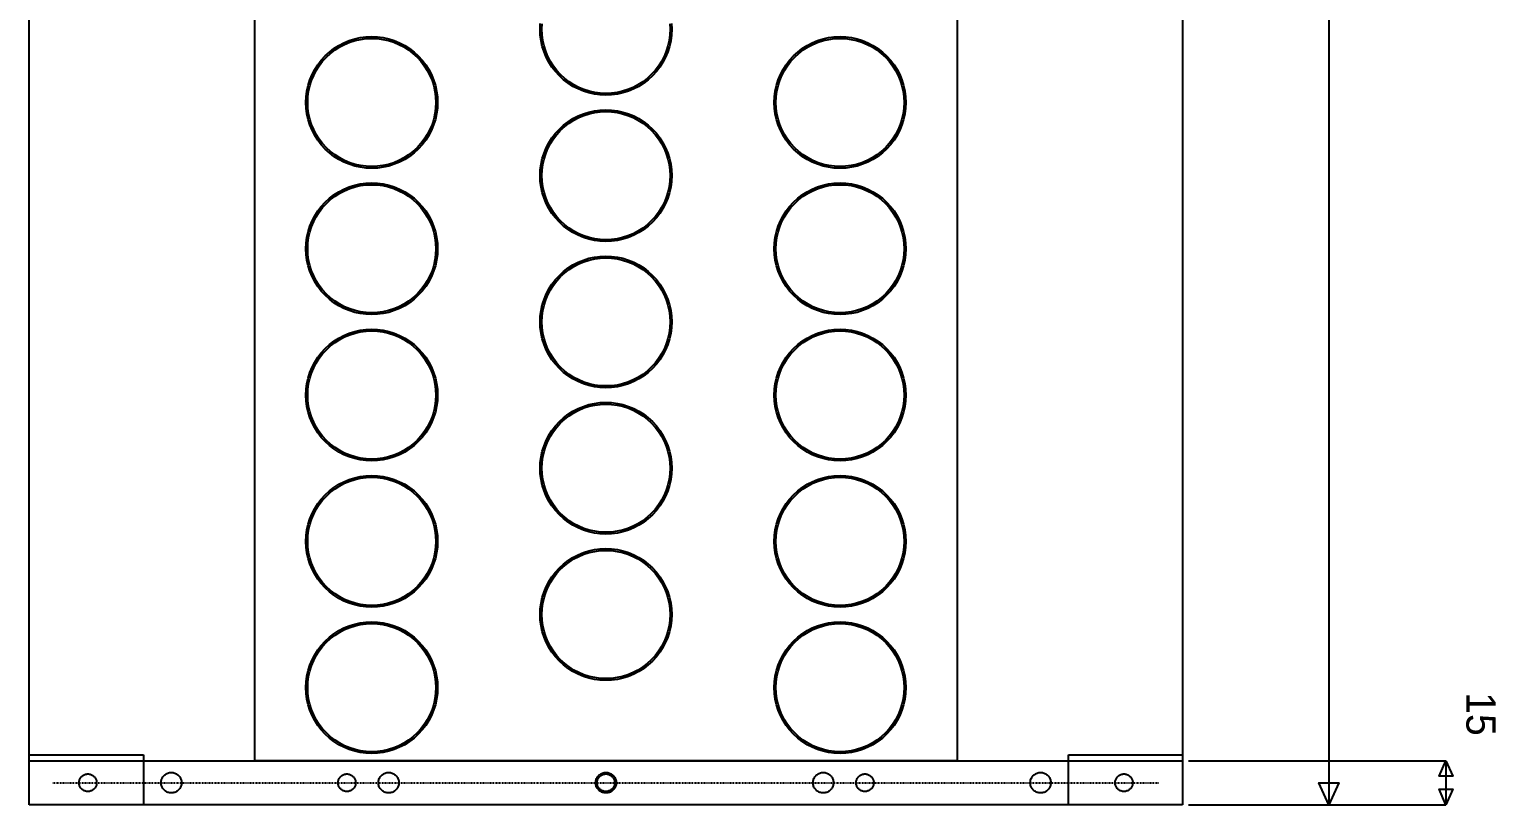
# Model space of a CAD drawing. Header units: millimetres. Extents: x 0 to 2022, y -1000001 to 2287.
# Drawn here: x 120 to 621, y 320 to 585 of the extents above; entities that cross this region are included whole.
import ezdxf
from ezdxf.enums import TextEntityAlignment as Align

# ---------------------------------------------------------------- set-up
doc = ezdxf.new("R2010")
doc.units = ezdxf.units.MM
doc.linetypes.add('DASHED', pattern=[0.5, 0.25, -0.25])
doc.layers.add('DRAWING', color=7, linetype='Continuous')
doc.layers.add('TEXT', color=7, linetype='Continuous')

msp = doc.modelspace()

# ---------------------------------------------------------------- linework, layer by layer
at = {"layer": 'DRAWING', "linetype": 'CONTINUOUS', "true_color": 0x111111}
for p, q in [((120, 320), (120, 2200)), ((120, 320), (120, 2200)), ((514, 2200), (514, 320)), ((514, 2200), (514, 320)), ((120, 335), (514, 335)), ((514, 320), (120, 320)), ((514, 320), (120, 320))]:
    msp.add_line(p, q, dxfattribs=at)
at = {"layer": 'DRAWING', "linetype": 'CONTINUOUS', "true_color": 0xff6a00}
for p, q in [((564, 2200), (564, 320)), ((516, 335), (604, 335)), ((604, 335), (604, 320)), ((516, 320), (564, 320)), ((516, 320), (604, 320))]:
    msp.add_line(p, q, dxfattribs=at)
at = {"layer": 'DRAWING', "linetype": 'CONTINUOUS', "true_color": 0x222222}
for p, q in [((197, 335), (197, 2185)), ((437, 2185), (437, 335)), ((437, 335), (197, 335))]:
    msp.add_line(p, q, dxfattribs=at)
at = {"layer": 'DRAWING', "linetype": 'CONTINUOUS', "true_color": 0x555555}
for p, q in [((120, 337), (159, 337)), ((120, 320), (120, 337)), ((159, 337), (159, 320)), ((475, 337), (514, 337)), ((475, 320), (475, 337)), ((514, 337), (514, 320)), ((159, 320), (120, 320)), ((514, 320), (475, 320))]:
    msp.add_line(p, q, dxfattribs=at)
at = {"layer": 'DRAWING', "linetype": 'DASHED', "true_color": 0xb000ff}
msp.add_line((128, 327.5), (506, 327.5), dxfattribs=at)
at = {"layer": 'DRAWING', "linetype": 'CONTINUOUS', "true_color": 0xff1a1a}
msp.add_lwpolyline([(339.41, 586.96), (339.5, 585), (339.5, 585), (339.41, 583.04), (339.16, 581.09), (338.73, 579.18), (338.14, 577.3), (337.39, 575.49), (336.49, 573.75), (335.43, 572.09), (334.24, 570.54), (332.91, 569.09), (331.46, 567.76), (329.91, 566.57), (328.25, 565.51), (326.51, 564.61), (324.7, 563.86), (322.82, 563.27), (320.91, 562.84), (318.96, 562.59), (317, 562.5), (315.04, 562.59), (313.09, 562.84), (311.18, 563.27), (309.3, 563.86), (307.49, 564.61), (305.75, 565.51), (304.09, 566.57), (302.54, 567.76), (301.09, 569.09), (299.76, 570.54), (298.57, 572.09), (297.51, 573.75), (296.61, 575.49), (295.86, 577.3), (295.27, 579.18), (294.84, 581.09), (294.59, 583.04), (294.5, 585), (294.59, 586.96)], dxfattribs=at)
at = {"layer": 'DRAWING', "linetype": 'CONTINUOUS', "true_color": 0x111111}
msp.add_lwpolyline([(338.82, 586.91), (338.9, 585), (338.9, 585), (338.82, 583.09), (338.57, 581.2), (338.15, 579.33), (337.58, 577.51), (336.85, 575.74), (335.97, 574.05), (334.94, 572.44), (333.78, 570.92), (332.49, 569.51), (331.08, 568.22), (329.56, 567.06), (327.95, 566.03), (326.26, 565.15), (324.49, 564.42), (322.67, 563.85), (320.8, 563.43), (318.91, 563.18), (317, 563.1), (315.09, 563.18), (313.2, 563.43), (311.33, 563.85), (309.51, 564.42), (307.74, 565.15), (306.05, 566.03), (304.44, 567.06), (302.92, 568.22), (301.51, 569.51), (300.22, 570.92), (299.06, 572.44), (298.03, 574.05), (297.15, 575.74), (296.42, 577.51), (295.85, 579.33), (295.43, 581.2), (295.18, 583.09), (295.1, 585), (295.18, 586.91)], dxfattribs=at)
at = {"layer": 'DRAWING', "linetype": 'CONTINUOUS', "true_color": 0xff1a1a}
for points in [[(259.5, 560), (259.41, 558.04), (259.16, 556.09), (258.73, 554.18), (258.14, 552.3), (257.39, 550.49), (256.49, 548.75), (255.43, 547.09), (254.24, 545.54), (252.91, 544.09), (251.46, 542.76), (249.91, 541.57), (248.25, 540.51), (246.51, 539.61), (244.7, 538.86), (242.82, 538.27), (240.91, 537.84), (238.96, 537.59), (237, 537.5), (235.04, 537.59), (233.09, 537.84), (231.18, 538.27), (229.3, 538.86), (227.49, 539.61), (225.75, 540.51), (224.09, 541.57), (222.54, 542.76), (221.09, 544.09), (219.76, 545.54), (218.57, 547.09), (217.51, 548.75), (216.61, 550.49), (215.86, 552.3), (215.27, 554.18), (214.84, 556.09), (214.59, 558.04), (214.5, 560), (214.59, 561.96), (214.84, 563.91), (215.27, 565.82), (215.86, 567.7), (216.61, 569.51), (217.51, 571.25), (218.57, 572.91), (219.76, 574.46), (221.09, 575.91), (222.54, 577.24), (224.09, 578.43), (225.75, 579.49), (227.49, 580.39), (229.3, 581.14), (231.18, 581.73), (233.09, 582.16), (235.04, 582.41), (237, 582.5), (238.96, 582.41), (240.91, 582.16), (242.82, 581.73), (244.7, 581.14), (246.51, 580.39), (248.25, 579.49), (249.91, 578.43), (251.46, 577.24), (252.91, 575.91), (254.24, 574.46), (255.43, 572.91), (256.49, 571.25), (257.39, 569.51), (258.14, 567.7), (258.73, 565.82), (259.16, 563.91), (259.41, 561.96), (259.5, 560)], [(419.5, 560), (419.41, 558.04), (419.16, 556.09), (418.73, 554.18), (418.14, 552.3), (417.39, 550.49), (416.49, 548.75), (415.43, 547.09), (414.24, 545.54), (412.91, 544.09), (411.46, 542.76), (409.91, 541.57), (408.25, 540.51), (406.51, 539.61), (404.7, 538.86), (402.82, 538.27), (400.91, 537.84), (398.96, 537.59), (397, 537.5), (395.04, 537.59), (393.09, 537.84), (391.18, 538.27), (389.3, 538.86), (387.49, 539.61), (385.75, 540.51), (384.09, 541.57), (382.54, 542.76), (381.09, 544.09), (379.76, 545.54), (378.57, 547.09), (377.51, 548.75), (376.61, 550.49), (375.86, 552.3), (375.27, 554.18), (374.84, 556.09), (374.59, 558.04), (374.5, 560), (374.59, 561.96), (374.84, 563.91), (375.27, 565.82), (375.86, 567.7), (376.61, 569.51), (377.51, 571.25), (378.57, 572.91), (379.76, 574.46), (381.09, 575.91), (382.54, 577.24), (384.09, 578.43), (385.75, 579.49), (387.49, 580.39), (389.3, 581.14), (391.18, 581.73), (393.09, 582.16), (395.04, 582.41), (397, 582.5), (398.96, 582.41), (400.91, 582.16), (402.82, 581.73), (404.7, 581.14), (406.51, 580.39), (408.25, 579.49), (409.91, 578.43), (411.46, 577.24), (412.91, 575.91), (414.24, 574.46), (415.43, 572.91), (416.49, 571.25), (417.39, 569.51), (418.14, 567.7), (418.73, 565.82), (419.16, 563.91), (419.41, 561.96), (419.5, 560)], [(339.5, 535), (339.41, 533.04), (339.16, 531.09), (338.73, 529.18), (338.14, 527.3), (337.39, 525.49), (336.49, 523.75), (335.43, 522.09), (334.24, 520.54), (332.91, 519.09), (331.46, 517.76), (329.91, 516.57), (328.25, 515.51), (326.51, 514.61), (324.7, 513.86), (322.82, 513.27), (320.91, 512.84), (318.96, 512.59), (317, 512.5), (315.04, 512.59), (313.09, 512.84), (311.18, 513.27), (309.3, 513.86), (307.49, 514.61), (305.75, 515.51), (304.09, 516.57), (302.54, 517.76), (301.09, 519.09), (299.76, 520.54), (298.57, 522.09), (297.51, 523.75), (296.61, 525.49), (295.86, 527.3), (295.27, 529.18), (294.84, 531.09), (294.59, 533.04), (294.5, 535), (294.59, 536.96), (294.84, 538.91), (295.27, 540.82), (295.86, 542.7), (296.61, 544.51), (297.51, 546.25), (298.57, 547.91), (299.76, 549.46), (301.09, 550.91), (302.54, 552.24), (304.09, 553.43), (305.75, 554.49), (307.49, 555.39), (309.3, 556.14), (311.18, 556.73), (313.09, 557.16), (315.04, 557.41), (317, 557.5), (318.96, 557.41), (320.91, 557.16), (322.82, 556.73), (324.7, 556.14), (326.51, 555.39), (328.25, 554.49), (329.91, 553.43), (331.46, 552.24), (332.91, 550.91), (334.24, 549.46), (335.43, 547.91), (336.49, 546.25), (337.39, 544.51), (338.14, 542.7), (338.73, 540.82), (339.16, 538.91), (339.41, 536.96), (339.5, 535)], [(259.5, 510), (259.41, 508.04), (259.16, 506.09), (258.73, 504.18), (258.14, 502.3), (257.39, 500.49), (256.49, 498.75), (255.43, 497.09), (254.24, 495.54), (252.91, 494.09), (251.46, 492.76), (249.91, 491.57), (248.25, 490.51), (246.51, 489.61), (244.7, 488.86), (242.82, 488.27), (240.91, 487.84), (238.96, 487.59), (237, 487.5), (235.04, 487.59), (233.09, 487.84), (231.18, 488.27), (229.3, 488.86), (227.49, 489.61), (225.75, 490.51), (224.09, 491.57), (222.54, 492.76), (221.09, 494.09), (219.76, 495.54), (218.57, 497.09), (217.51, 498.75), (216.61, 500.49), (215.86, 502.3), (215.27, 504.18), (214.84, 506.09), (214.59, 508.04), (214.5, 510), (214.59, 511.96), (214.84, 513.91), (215.27, 515.82), (215.86, 517.7), (216.61, 519.51), (217.51, 521.25), (218.57, 522.91), (219.76, 524.46), (221.09, 525.91), (222.54, 527.24), (224.09, 528.43), (225.75, 529.49), (227.49, 530.39), (229.3, 531.14), (231.18, 531.73), (233.09, 532.16), (235.04, 532.41), (237, 532.5), (238.96, 532.41), (240.91, 532.16), (242.82, 531.73), (244.7, 531.14), (246.51, 530.39), (248.25, 529.49), (249.91, 528.43), (251.46, 527.24), (252.91, 525.91), (254.24, 524.46), (255.43, 522.91), (256.49, 521.25), (257.39, 519.51), (258.14, 517.7), (258.73, 515.82), (259.16, 513.91), (259.41, 511.96), (259.5, 510)], [(419.5, 510), (419.41, 508.04), (419.16, 506.09), (418.73, 504.18), (418.14, 502.3), (417.39, 500.49), (416.49, 498.75), (415.43, 497.09), (414.24, 495.54), (412.91, 494.09), (411.46, 492.76), (409.91, 491.57), (408.25, 490.51), (406.51, 489.61), (404.7, 488.86), (402.82, 488.27), (400.91, 487.84), (398.96, 487.59), (397, 487.5), (395.04, 487.59), (393.09, 487.84), (391.18, 488.27), (389.3, 488.86), (387.49, 489.61), (385.75, 490.51), (384.09, 491.57), (382.54, 492.76), (381.09, 494.09), (379.76, 495.54), (378.57, 497.09), (377.51, 498.75), (376.61, 500.49), (375.86, 502.3), (375.27, 504.18), (374.84, 506.09), (374.59, 508.04), (374.5, 510), (374.59, 511.96), (374.84, 513.91), (375.27, 515.82), (375.86, 517.7), (376.61, 519.51), (377.51, 521.25), (378.57, 522.91), (379.76, 524.46), (381.09, 525.91), (382.54, 527.24), (384.09, 528.43), (385.75, 529.49), (387.49, 530.39), (389.3, 531.14), (391.18, 531.73), (393.09, 532.16), (395.04, 532.41), (397, 532.5), (398.96, 532.41), (400.91, 532.16), (402.82, 531.73), (404.7, 531.14), (406.51, 530.39), (408.25, 529.49), (409.91, 528.43), (411.46, 527.24), (412.91, 525.91), (414.24, 524.46), (415.43, 522.91), (416.49, 521.25), (417.39, 519.51), (418.14, 517.7), (418.73, 515.82), (419.16, 513.91), (419.41, 511.96), (419.5, 510)], [(339.5, 485), (339.41, 483.04), (339.16, 481.09), (338.73, 479.18), (338.14, 477.3), (337.39, 475.49), (336.49, 473.75), (335.43, 472.09), (334.24, 470.54), (332.91, 469.09), (331.46, 467.76), (329.91, 466.57), (328.25, 465.51), (326.51, 464.61), (324.7, 463.86), (322.82, 463.27), (320.91, 462.84), (318.96, 462.59), (317, 462.5), (315.04, 462.59), (313.09, 462.84), (311.18, 463.27), (309.3, 463.86), (307.49, 464.61), (305.75, 465.51), (304.09, 466.57), (302.54, 467.76), (301.09, 469.09), (299.76, 470.54), (298.57, 472.09), (297.51, 473.75), (296.61, 475.49), (295.86, 477.3), (295.27, 479.18), (294.84, 481.09), (294.59, 483.04), (294.5, 485), (294.59, 486.96), (294.84, 488.91), (295.27, 490.82), (295.86, 492.7), (296.61, 494.51), (297.51, 496.25), (298.57, 497.91), (299.76, 499.46), (301.09, 500.91), (302.54, 502.24), (304.09, 503.43), (305.75, 504.49), (307.49, 505.39), (309.3, 506.14), (311.18, 506.73), (313.09, 507.16), (315.04, 507.41), (317, 507.5), (318.96, 507.41), (320.91, 507.16), (322.82, 506.73), (324.7, 506.14), (326.51, 505.39), (328.25, 504.49), (329.91, 503.43), (331.46, 502.24), (332.91, 500.91), (334.24, 499.46), (335.43, 497.91), (336.49, 496.25), (337.39, 494.51), (338.14, 492.7), (338.73, 490.82), (339.16, 488.91), (339.41, 486.96), (339.5, 485)], [(259.5, 460), (259.41, 458.04), (259.16, 456.09), (258.73, 454.18), (258.14, 452.3), (257.39, 450.49), (256.49, 448.75), (255.43, 447.09), (254.24, 445.54), (252.91, 444.09), (251.46, 442.76), (249.91, 441.57), (248.25, 440.51), (246.51, 439.61), (244.7, 438.86), (242.82, 438.27), (240.91, 437.84), (238.96, 437.59), (237, 437.5), (235.04, 437.59), (233.09, 437.84), (231.18, 438.27), (229.3, 438.86), (227.49, 439.61), (225.75, 440.51), (224.09, 441.57), (222.54, 442.76), (221.09, 444.09), (219.76, 445.54), (218.57, 447.09), (217.51, 448.75), (216.61, 450.49), (215.86, 452.3), (215.27, 454.18), (214.84, 456.09), (214.59, 458.04), (214.5, 460), (214.59, 461.96), (214.84, 463.91), (215.27, 465.82), (215.86, 467.7), (216.61, 469.51), (217.51, 471.25), (218.57, 472.91), (219.76, 474.46), (221.09, 475.91), (222.54, 477.24), (224.09, 478.43), (225.75, 479.49), (227.49, 480.39), (229.3, 481.14), (231.18, 481.73), (233.09, 482.16), (235.04, 482.41), (237, 482.5), (238.96, 482.41), (240.91, 482.16), (242.82, 481.73), (244.7, 481.14), (246.51, 480.39), (248.25, 479.49), (249.91, 478.43), (251.46, 477.24), (252.91, 475.91), (254.24, 474.46), (255.43, 472.91), (256.49, 471.25), (257.39, 469.51), (258.14, 467.7), (258.73, 465.82), (259.16, 463.91), (259.41, 461.96), (259.5, 460)], [(419.5, 460), (419.41, 458.04), (419.16, 456.09), (418.73, 454.18), (418.14, 452.3), (417.39, 450.49), (416.49, 448.75), (415.43, 447.09), (414.24, 445.54), (412.91, 444.09), (411.46, 442.76), (409.91, 441.57), (408.25, 440.51), (406.51, 439.61), (404.7, 438.86), (402.82, 438.27), (400.91, 437.84), (398.96, 437.59), (397, 437.5), (395.04, 437.59), (393.09, 437.84), (391.18, 438.27), (389.3, 438.86), (387.49, 439.61), (385.75, 440.51), (384.09, 441.57), (382.54, 442.76), (381.09, 444.09), (379.76, 445.54), (378.57, 447.09), (377.51, 448.75), (376.61, 450.49), (375.86, 452.3), (375.27, 454.18), (374.84, 456.09), (374.59, 458.04), (374.5, 460), (374.59, 461.96), (374.84, 463.91), (375.27, 465.82), (375.86, 467.7), (376.61, 469.51), (377.51, 471.25), (378.57, 472.91), (379.76, 474.46), (381.09, 475.91), (382.54, 477.24), (384.09, 478.43), (385.75, 479.49), (387.49, 480.39), (389.3, 481.14), (391.18, 481.73), (393.09, 482.16), (395.04, 482.41), (397, 482.5), (398.96, 482.41), (400.91, 482.16), (402.82, 481.73), (404.7, 481.14), (406.51, 480.39), (408.25, 479.49), (409.91, 478.43), (411.46, 477.24), (412.91, 475.91), (414.24, 474.46), (415.43, 472.91), (416.49, 471.25), (417.39, 469.51), (418.14, 467.7), (418.73, 465.82), (419.16, 463.91), (419.41, 461.96), (419.5, 460)], [(339.5, 435), (339.41, 433.04), (339.16, 431.09), (338.73, 429.18), (338.14, 427.3), (337.39, 425.49), (336.49, 423.75), (335.43, 422.09), (334.24, 420.54), (332.91, 419.09), (331.46, 417.76), (329.91, 416.57), (328.25, 415.51), (326.51, 414.61), (324.7, 413.86), (322.82, 413.27), (320.91, 412.84), (318.96, 412.59), (317, 412.5), (315.04, 412.59), (313.09, 412.84), (311.18, 413.27), (309.3, 413.86), (307.49, 414.61), (305.75, 415.51), (304.09, 416.57), (302.54, 417.76), (301.09, 419.09), (299.76, 420.54), (298.57, 422.09), (297.51, 423.75), (296.61, 425.49), (295.86, 427.3), (295.27, 429.18), (294.84, 431.09), (294.59, 433.04), (294.5, 435), (294.59, 436.96), (294.84, 438.91), (295.27, 440.82), (295.86, 442.7), (296.61, 444.51), (297.51, 446.25), (298.57, 447.91), (299.76, 449.46), (301.09, 450.91), (302.54, 452.24), (304.09, 453.43), (305.75, 454.49), (307.49, 455.39), (309.3, 456.14), (311.18, 456.73), (313.09, 457.16), (315.04, 457.41), (317, 457.5), (318.96, 457.41), (320.91, 457.16), (322.82, 456.73), (324.7, 456.14), (326.51, 455.39), (328.25, 454.49), (329.91, 453.43), (331.46, 452.24), (332.91, 450.91), (334.24, 449.46), (335.43, 447.91), (336.49, 446.25), (337.39, 444.51), (338.14, 442.7), (338.73, 440.82), (339.16, 438.91), (339.41, 436.96), (339.5, 435)], [(259.5, 410), (259.41, 408.04), (259.16, 406.09), (258.73, 404.18), (258.14, 402.3), (257.39, 400.49), (256.49, 398.75), (255.43, 397.09), (254.24, 395.54), (252.91, 394.09), (251.46, 392.76), (249.91, 391.57), (248.25, 390.51), (246.51, 389.61), (244.7, 388.86), (242.82, 388.27), (240.91, 387.84), (238.96, 387.59), (237, 387.5), (235.04, 387.59), (233.09, 387.84), (231.18, 388.27), (229.3, 388.86), (227.49, 389.61), (225.75, 390.51), (224.09, 391.57), (222.54, 392.76), (221.09, 394.09), (219.76, 395.54), (218.57, 397.09), (217.51, 398.75), (216.61, 400.49), (215.86, 402.3), (215.27, 404.18), (214.84, 406.09), (214.59, 408.04), (214.5, 410), (214.59, 411.96), (214.84, 413.91), (215.27, 415.82), (215.86, 417.7), (216.61, 419.51), (217.51, 421.25), (218.57, 422.91), (219.76, 424.46), (221.09, 425.91), (222.54, 427.24), (224.09, 428.43), (225.75, 429.49), (227.49, 430.39), (229.3, 431.14), (231.18, 431.73), (233.09, 432.16), (235.04, 432.41), (237, 432.5), (238.96, 432.41), (240.91, 432.16), (242.82, 431.73), (244.7, 431.14), (246.51, 430.39), (248.25, 429.49), (249.91, 428.43), (251.46, 427.24), (252.91, 425.91), (254.24, 424.46), (255.43, 422.91), (256.49, 421.25), (257.39, 419.51), (258.14, 417.7), (258.73, 415.82), (259.16, 413.91), (259.41, 411.96), (259.5, 410)], [(419.5, 410), (419.41, 408.04), (419.16, 406.09), (418.73, 404.18), (418.14, 402.3), (417.39, 400.49), (416.49, 398.75), (415.43, 397.09), (414.24, 395.54), (412.91, 394.09), (411.46, 392.76), (409.91, 391.57), (408.25, 390.51), (406.51, 389.61), (404.7, 388.86), (402.82, 388.27), (400.91, 387.84), (398.96, 387.59), (397, 387.5), (395.04, 387.59), (393.09, 387.84), (391.18, 388.27), (389.3, 388.86), (387.49, 389.61), (385.75, 390.51), (384.09, 391.57), (382.54, 392.76), (381.09, 394.09), (379.76, 395.54), (378.57, 397.09), (377.51, 398.75), (376.61, 400.49), (375.86, 402.3), (375.27, 404.18), (374.84, 406.09), (374.59, 408.04), (374.5, 410), (374.59, 411.96), (374.84, 413.91), (375.27, 415.82), (375.86, 417.7), (376.61, 419.51), (377.51, 421.25), (378.57, 422.91), (379.76, 424.46), (381.09, 425.91), (382.54, 427.24), (384.09, 428.43), (385.75, 429.49), (387.49, 430.39), (389.3, 431.14), (391.18, 431.73), (393.09, 432.16), (395.04, 432.41), (397, 432.5), (398.96, 432.41), (400.91, 432.16), (402.82, 431.73), (404.7, 431.14), (406.51, 430.39), (408.25, 429.49), (409.91, 428.43), (411.46, 427.24), (412.91, 425.91), (414.24, 424.46), (415.43, 422.91), (416.49, 421.25), (417.39, 419.51), (418.14, 417.7), (418.73, 415.82), (419.16, 413.91), (419.41, 411.96), (419.5, 410)], [(339.5, 385), (339.41, 383.04), (339.16, 381.09), (338.73, 379.18), (338.14, 377.3), (337.39, 375.49), (336.49, 373.75), (335.43, 372.09), (334.24, 370.54), (332.91, 369.09), (331.46, 367.76), (329.91, 366.57), (328.25, 365.51), (326.51, 364.61), (324.7, 363.86), (322.82, 363.27), (320.91, 362.84), (318.96, 362.59), (317, 362.5), (315.04, 362.59), (313.09, 362.84), (311.18, 363.27), (309.3, 363.86), (307.49, 364.61), (305.75, 365.51), (304.09, 366.57), (302.54, 367.76), (301.09, 369.09), (299.76, 370.54), (298.57, 372.09), (297.51, 373.75), (296.61, 375.49), (295.86, 377.3), (295.27, 379.18), (294.84, 381.09), (294.59, 383.04), (294.5, 385), (294.59, 386.96), (294.84, 388.91), (295.27, 390.82), (295.86, 392.7), (296.61, 394.51), (297.51, 396.25), (298.57, 397.91), (299.76, 399.46), (301.09, 400.91), (302.54, 402.24), (304.09, 403.43), (305.75, 404.49), (307.49, 405.39), (309.3, 406.14), (311.18, 406.73), (313.09, 407.16), (315.04, 407.41), (317, 407.5), (318.96, 407.41), (320.91, 407.16), (322.82, 406.73), (324.7, 406.14), (326.51, 405.39), (328.25, 404.49), (329.91, 403.43), (331.46, 402.24), (332.91, 400.91), (334.24, 399.46), (335.43, 397.91), (336.49, 396.25), (337.39, 394.51), (338.14, 392.7), (338.73, 390.82), (339.16, 388.91), (339.41, 386.96), (339.5, 385)], [(259.5, 360), (259.41, 358.04), (259.16, 356.09), (258.73, 354.18), (258.14, 352.3), (257.39, 350.49), (256.49, 348.75), (255.43, 347.09), (254.24, 345.54), (252.91, 344.09), (251.46, 342.76), (249.91, 341.57), (248.25, 340.51), (246.51, 339.61), (244.7, 338.86), (242.82, 338.27), (240.91, 337.84), (238.96, 337.59), (237, 337.5), (235.04, 337.59), (233.09, 337.84), (231.18, 338.27), (229.3, 338.86), (227.49, 339.61), (225.75, 340.51), (224.09, 341.57), (222.54, 342.76), (221.09, 344.09), (219.76, 345.54), (218.57, 347.09), (217.51, 348.75), (216.61, 350.49), (215.86, 352.3), (215.27, 354.18), (214.84, 356.09), (214.59, 358.04), (214.5, 360), (214.59, 361.96), (214.84, 363.91), (215.27, 365.82), (215.86, 367.7), (216.61, 369.51), (217.51, 371.25), (218.57, 372.91), (219.76, 374.46), (221.09, 375.91), (222.54, 377.24), (224.09, 378.43), (225.75, 379.49), (227.49, 380.39), (229.3, 381.14), (231.18, 381.73), (233.09, 382.16), (235.04, 382.41), (237, 382.5), (238.96, 382.41), (240.91, 382.16), (242.82, 381.73), (244.7, 381.14), (246.51, 380.39), (248.25, 379.49), (249.91, 378.43), (251.46, 377.24), (252.91, 375.91), (254.24, 374.46), (255.43, 372.91), (256.49, 371.25), (257.39, 369.51), (258.14, 367.7), (258.73, 365.82), (259.16, 363.91), (259.41, 361.96), (259.5, 360)], [(419.5, 360), (419.41, 358.04), (419.16, 356.09), (418.73, 354.18), (418.14, 352.3), (417.39, 350.49), (416.49, 348.75), (415.43, 347.09), (414.24, 345.54), (412.91, 344.09), (411.46, 342.76), (409.91, 341.57), (408.25, 340.51), (406.51, 339.61), (404.7, 338.86), (402.82, 338.27), (400.91, 337.84), (398.96, 337.59), (397, 337.5), (395.04, 337.59), (393.09, 337.84), (391.18, 338.27), (389.3, 338.86), (387.49, 339.61), (385.75, 340.51), (384.09, 341.57), (382.54, 342.76), (381.09, 344.09), (379.76, 345.54), (378.57, 347.09), (377.51, 348.75), (376.61, 350.49), (375.86, 352.3), (375.27, 354.18), (374.84, 356.09), (374.59, 358.04), (374.5, 360), (374.59, 361.96), (374.84, 363.91), (375.27, 365.82), (375.86, 367.7), (376.61, 369.51), (377.51, 371.25), (378.57, 372.91), (379.76, 374.46), (381.09, 375.91), (382.54, 377.24), (384.09, 378.43), (385.75, 379.49), (387.49, 380.39), (389.3, 381.14), (391.18, 381.73), (393.09, 382.16), (395.04, 382.41), (397, 382.5), (398.96, 382.41), (400.91, 382.16), (402.82, 381.73), (404.7, 381.14), (406.51, 380.39), (408.25, 379.49), (409.91, 378.43), (411.46, 377.24), (412.91, 375.91), (414.24, 374.46), (415.43, 372.91), (416.49, 371.25), (417.39, 369.51), (418.14, 367.7), (418.73, 365.82), (419.16, 363.91), (419.41, 361.96), (419.5, 360)]]:
    msp.add_lwpolyline(points, close=True, dxfattribs=at)
at = {"layer": 'DRAWING', "linetype": 'CONTINUOUS', "true_color": 0x111111}
for points in [[(258.9, 560), (258.82, 558.09), (258.57, 556.2), (258.15, 554.33), (257.58, 552.51), (256.85, 550.74), (255.97, 549.05), (254.94, 547.44), (253.78, 545.92), (252.49, 544.51), (251.08, 543.22), (249.56, 542.06), (247.95, 541.03), (246.26, 540.15), (244.49, 539.42), (242.67, 538.85), (240.8, 538.43), (238.91, 538.18), (237, 538.1), (235.09, 538.18), (233.2, 538.43), (231.33, 538.85), (229.51, 539.42), (227.74, 540.15), (226.05, 541.03), (224.44, 542.06), (222.92, 543.22), (221.51, 544.51), (220.22, 545.92), (219.06, 547.44), (218.03, 549.05), (217.15, 550.74), (216.42, 552.51), (215.85, 554.33), (215.43, 556.2), (215.18, 558.09), (215.1, 560), (215.18, 561.91), (215.43, 563.8), (215.85, 565.67), (216.42, 567.49), (217.15, 569.26), (218.03, 570.95), (219.06, 572.56), (220.22, 574.08), (221.51, 575.49), (222.92, 576.78), (224.44, 577.94), (226.05, 578.97), (227.74, 579.85), (229.51, 580.58), (231.33, 581.15), (233.2, 581.57), (235.09, 581.82), (237, 581.9), (238.91, 581.82), (240.8, 581.57), (242.67, 581.15), (244.49, 580.58), (246.26, 579.85), (247.95, 578.97), (249.56, 577.94), (251.08, 576.78), (252.49, 575.49), (253.78, 574.08), (254.94, 572.56), (255.97, 570.95), (256.85, 569.26), (257.58, 567.49), (258.15, 565.67), (258.57, 563.8), (258.82, 561.91), (258.9, 560)], [(418.9, 560), (418.82, 558.09), (418.57, 556.2), (418.15, 554.33), (417.58, 552.51), (416.85, 550.74), (415.97, 549.05), (414.94, 547.44), (413.78, 545.92), (412.49, 544.51), (411.08, 543.22), (409.56, 542.06), (407.95, 541.03), (406.26, 540.15), (404.49, 539.42), (402.67, 538.85), (400.8, 538.43), (398.91, 538.18), (397, 538.1), (395.09, 538.18), (393.2, 538.43), (391.33, 538.85), (389.51, 539.42), (387.74, 540.15), (386.05, 541.03), (384.44, 542.06), (382.92, 543.22), (381.51, 544.51), (380.22, 545.92), (379.06, 547.44), (378.03, 549.05), (377.15, 550.74), (376.42, 552.51), (375.85, 554.33), (375.43, 556.2), (375.18, 558.09), (375.1, 560), (375.18, 561.91), (375.43, 563.8), (375.85, 565.67), (376.42, 567.49), (377.15, 569.26), (378.03, 570.95), (379.06, 572.56), (380.22, 574.08), (381.51, 575.49), (382.92, 576.78), (384.44, 577.94), (386.05, 578.97), (387.74, 579.85), (389.51, 580.58), (391.33, 581.15), (393.2, 581.57), (395.09, 581.82), (397, 581.9), (398.91, 581.82), (400.8, 581.57), (402.67, 581.15), (404.49, 580.58), (406.26, 579.85), (407.95, 578.97), (409.56, 577.94), (411.08, 576.78), (412.49, 575.49), (413.78, 574.08), (414.94, 572.56), (415.97, 570.95), (416.85, 569.26), (417.58, 567.49), (418.15, 565.67), (418.57, 563.8), (418.82, 561.91), (418.9, 560)], [(338.9, 535), (338.82, 533.09), (338.57, 531.2), (338.15, 529.33), (337.58, 527.51), (336.85, 525.74), (335.97, 524.05), (334.94, 522.44), (333.78, 520.92), (332.49, 519.51), (331.08, 518.22), (329.56, 517.06), (327.95, 516.03), (326.26, 515.15), (324.49, 514.42), (322.67, 513.85), (320.8, 513.43), (318.91, 513.18), (317, 513.1), (315.09, 513.18), (313.2, 513.43), (311.33, 513.85), (309.51, 514.42), (307.74, 515.15), (306.05, 516.03), (304.44, 517.06), (302.92, 518.22), (301.51, 519.51), (300.22, 520.92), (299.06, 522.44), (298.03, 524.05), (297.15, 525.74), (296.42, 527.51), (295.85, 529.33), (295.43, 531.2), (295.18, 533.09), (295.1, 535), (295.18, 536.91), (295.43, 538.8), (295.85, 540.67), (296.42, 542.49), (297.15, 544.26), (298.03, 545.95), (299.06, 547.56), (300.22, 549.08), (301.51, 550.49), (302.92, 551.78), (304.44, 552.94), (306.05, 553.97), (307.74, 554.85), (309.51, 555.58), (311.33, 556.15), (313.2, 556.57), (315.09, 556.82), (317, 556.9), (318.91, 556.82), (320.8, 556.57), (322.67, 556.15), (324.49, 555.58), (326.26, 554.85), (327.95, 553.97), (329.56, 552.94), (331.08, 551.78), (332.49, 550.49), (333.78, 549.08), (334.94, 547.56), (335.97, 545.95), (336.85, 544.26), (337.58, 542.49), (338.15, 540.67), (338.57, 538.8), (338.82, 536.91), (338.9, 535)], [(258.9, 510), (258.82, 508.09), (258.57, 506.2), (258.15, 504.33), (257.58, 502.51), (256.85, 500.74), (255.97, 499.05), (254.94, 497.44), (253.78, 495.92), (252.49, 494.51), (251.08, 493.22), (249.56, 492.06), (247.95, 491.03), (246.26, 490.15), (244.49, 489.42), (242.67, 488.85), (240.8, 488.43), (238.91, 488.18), (237, 488.1), (235.09, 488.18), (233.2, 488.43), (231.33, 488.85), (229.51, 489.42), (227.74, 490.15), (226.05, 491.03), (224.44, 492.06), (222.92, 493.22), (221.51, 494.51), (220.22, 495.92), (219.06, 497.44), (218.03, 499.05), (217.15, 500.74), (216.42, 502.51), (215.85, 504.33), (215.43, 506.2), (215.18, 508.09), (215.1, 510), (215.18, 511.91), (215.43, 513.8), (215.85, 515.67), (216.42, 517.49), (217.15, 519.26), (218.03, 520.95), (219.06, 522.56), (220.22, 524.08), (221.51, 525.49), (222.92, 526.78), (224.44, 527.94), (226.05, 528.97), (227.74, 529.85), (229.51, 530.58), (231.33, 531.15), (233.2, 531.57), (235.09, 531.82), (237, 531.9), (238.91, 531.82), (240.8, 531.57), (242.67, 531.15), (244.49, 530.58), (246.26, 529.85), (247.95, 528.97), (249.56, 527.94), (251.08, 526.78), (252.49, 525.49), (253.78, 524.08), (254.94, 522.56), (255.97, 520.95), (256.85, 519.26), (257.58, 517.49), (258.15, 515.67), (258.57, 513.8), (258.82, 511.91), (258.9, 510)], [(418.9, 510), (418.82, 508.09), (418.57, 506.2), (418.15, 504.33), (417.58, 502.51), (416.85, 500.74), (415.97, 499.05), (414.94, 497.44), (413.78, 495.92), (412.49, 494.51), (411.08, 493.22), (409.56, 492.06), (407.95, 491.03), (406.26, 490.15), (404.49, 489.42), (402.67, 488.85), (400.8, 488.43), (398.91, 488.18), (397, 488.1), (395.09, 488.18), (393.2, 488.43), (391.33, 488.85), (389.51, 489.42), (387.74, 490.15), (386.05, 491.03), (384.44, 492.06), (382.92, 493.22), (381.51, 494.51), (380.22, 495.92), (379.06, 497.44), (378.03, 499.05), (377.15, 500.74), (376.42, 502.51), (375.85, 504.33), (375.43, 506.2), (375.18, 508.09), (375.1, 510), (375.18, 511.91), (375.43, 513.8), (375.85, 515.67), (376.42, 517.49), (377.15, 519.26), (378.03, 520.95), (379.06, 522.56), (380.22, 524.08), (381.51, 525.49), (382.92, 526.78), (384.44, 527.94), (386.05, 528.97), (387.74, 529.85), (389.51, 530.58), (391.33, 531.15), (393.2, 531.57), (395.09, 531.82), (397, 531.9), (398.91, 531.82), (400.8, 531.57), (402.67, 531.15), (404.49, 530.58), (406.26, 529.85), (407.95, 528.97), (409.56, 527.94), (411.08, 526.78), (412.49, 525.49), (413.78, 524.08), (414.94, 522.56), (415.97, 520.95), (416.85, 519.26), (417.58, 517.49), (418.15, 515.67), (418.57, 513.8), (418.82, 511.91), (418.9, 510)], [(338.9, 485), (338.82, 483.09), (338.57, 481.2), (338.15, 479.33), (337.58, 477.51), (336.85, 475.74), (335.97, 474.05), (334.94, 472.44), (333.78, 470.92), (332.49, 469.51), (331.08, 468.22), (329.56, 467.06), (327.95, 466.03), (326.26, 465.15), (324.49, 464.42), (322.67, 463.85), (320.8, 463.43), (318.91, 463.18), (317, 463.1), (315.09, 463.18), (313.2, 463.43), (311.33, 463.85), (309.51, 464.42), (307.74, 465.15), (306.05, 466.03), (304.44, 467.06), (302.92, 468.22), (301.51, 469.51), (300.22, 470.92), (299.06, 472.44), (298.03, 474.05), (297.15, 475.74), (296.42, 477.51), (295.85, 479.33), (295.43, 481.2), (295.18, 483.09), (295.1, 485), (295.18, 486.91), (295.43, 488.8), (295.85, 490.67), (296.42, 492.49), (297.15, 494.26), (298.03, 495.95), (299.06, 497.56), (300.22, 499.08), (301.51, 500.49), (302.92, 501.78), (304.44, 502.94), (306.05, 503.97), (307.74, 504.85), (309.51, 505.58), (311.33, 506.15), (313.2, 506.57), (315.09, 506.82), (317, 506.9), (318.91, 506.82), (320.8, 506.57), (322.67, 506.15), (324.49, 505.58), (326.26, 504.85), (327.95, 503.97), (329.56, 502.94), (331.08, 501.78), (332.49, 500.49), (333.78, 499.08), (334.94, 497.56), (335.97, 495.95), (336.85, 494.26), (337.58, 492.49), (338.15, 490.67), (338.57, 488.8), (338.82, 486.91), (338.9, 485)], [(258.9, 460), (258.82, 458.09), (258.57, 456.2), (258.15, 454.33), (257.58, 452.51), (256.85, 450.74), (255.97, 449.05), (254.94, 447.44), (253.78, 445.92), (252.49, 444.51), (251.08, 443.22), (249.56, 442.06), (247.95, 441.03), (246.26, 440.15), (244.49, 439.42), (242.67, 438.85), (240.8, 438.43), (238.91, 438.18), (237, 438.1), (235.09, 438.18), (233.2, 438.43), (231.33, 438.85), (229.51, 439.42), (227.74, 440.15), (226.05, 441.03), (224.44, 442.06), (222.92, 443.22), (221.51, 444.51), (220.22, 445.92), (219.06, 447.44), (218.03, 449.05), (217.15, 450.74), (216.42, 452.51), (215.85, 454.33), (215.43, 456.2), (215.18, 458.09), (215.1, 460), (215.18, 461.91), (215.43, 463.8), (215.85, 465.67), (216.42, 467.49), (217.15, 469.26), (218.03, 470.95), (219.06, 472.56), (220.22, 474.08), (221.51, 475.49), (222.92, 476.78), (224.44, 477.94), (226.05, 478.97), (227.74, 479.85), (229.51, 480.58), (231.33, 481.15), (233.2, 481.57), (235.09, 481.82), (237, 481.9), (238.91, 481.82), (240.8, 481.57), (242.67, 481.15), (244.49, 480.58), (246.26, 479.85), (247.95, 478.97), (249.56, 477.94), (251.08, 476.78), (252.49, 475.49), (253.78, 474.08), (254.94, 472.56), (255.97, 470.95), (256.85, 469.26), (257.58, 467.49), (258.15, 465.67), (258.57, 463.8), (258.82, 461.91), (258.9, 460)], [(418.9, 460), (418.82, 458.09), (418.57, 456.2), (418.15, 454.33), (417.58, 452.51), (416.85, 450.74), (415.97, 449.05), (414.94, 447.44), (413.78, 445.92), (412.49, 444.51), (411.08, 443.22), (409.56, 442.06), (407.95, 441.03), (406.26, 440.15), (404.49, 439.42), (402.67, 438.85), (400.8, 438.43), (398.91, 438.18), (397, 438.1), (395.09, 438.18), (393.2, 438.43), (391.33, 438.85), (389.51, 439.42), (387.74, 440.15), (386.05, 441.03), (384.44, 442.06), (382.92, 443.22), (381.51, 444.51), (380.22, 445.92), (379.06, 447.44), (378.03, 449.05), (377.15, 450.74), (376.42, 452.51), (375.85, 454.33), (375.43, 456.2), (375.18, 458.09), (375.1, 460), (375.18, 461.91), (375.43, 463.8), (375.85, 465.67), (376.42, 467.49), (377.15, 469.26), (378.03, 470.95), (379.06, 472.56), (380.22, 474.08), (381.51, 475.49), (382.92, 476.78), (384.44, 477.94), (386.05, 478.97), (387.74, 479.85), (389.51, 480.58), (391.33, 481.15), (393.2, 481.57), (395.09, 481.82), (397, 481.9), (398.91, 481.82), (400.8, 481.57), (402.67, 481.15), (404.49, 480.58), (406.26, 479.85), (407.95, 478.97), (409.56, 477.94), (411.08, 476.78), (412.49, 475.49), (413.78, 474.08), (414.94, 472.56), (415.97, 470.95), (416.85, 469.26), (417.58, 467.49), (418.15, 465.67), (418.57, 463.8), (418.82, 461.91), (418.9, 460)], [(338.9, 435), (338.82, 433.09), (338.57, 431.2), (338.15, 429.33), (337.58, 427.51), (336.85, 425.74), (335.97, 424.05), (334.94, 422.44), (333.78, 420.92), (332.49, 419.51), (331.08, 418.22), (329.56, 417.06), (327.95, 416.03), (326.26, 415.15), (324.49, 414.42), (322.67, 413.85), (320.8, 413.43), (318.91, 413.18), (317, 413.1), (315.09, 413.18), (313.2, 413.43), (311.33, 413.85), (309.51, 414.42), (307.74, 415.15), (306.05, 416.03), (304.44, 417.06), (302.92, 418.22), (301.51, 419.51), (300.22, 420.92), (299.06, 422.44), (298.03, 424.05), (297.15, 425.74), (296.42, 427.51), (295.85, 429.33), (295.43, 431.2), (295.18, 433.09), (295.1, 435), (295.18, 436.91), (295.43, 438.8), (295.85, 440.67), (296.42, 442.49), (297.15, 444.26), (298.03, 445.95), (299.06, 447.56), (300.22, 449.08), (301.51, 450.49), (302.92, 451.78), (304.44, 452.94), (306.05, 453.97), (307.74, 454.85), (309.51, 455.58), (311.33, 456.15), (313.2, 456.57), (315.09, 456.82), (317, 456.9), (318.91, 456.82), (320.8, 456.57), (322.67, 456.15), (324.49, 455.58), (326.26, 454.85), (327.95, 453.97), (329.56, 452.94), (331.08, 451.78), (332.49, 450.49), (333.78, 449.08), (334.94, 447.56), (335.97, 445.95), (336.85, 444.26), (337.58, 442.49), (338.15, 440.67), (338.57, 438.8), (338.82, 436.91), (338.9, 435)], [(258.9, 410), (258.82, 408.09), (258.57, 406.2), (258.15, 404.33), (257.58, 402.51), (256.85, 400.74), (255.97, 399.05), (254.94, 397.44), (253.78, 395.92), (252.49, 394.51), (251.08, 393.22), (249.56, 392.06), (247.95, 391.03), (246.26, 390.15), (244.49, 389.42), (242.67, 388.85), (240.8, 388.43), (238.91, 388.18), (237, 388.1), (235.09, 388.18), (233.2, 388.43), (231.33, 388.85), (229.51, 389.42), (227.74, 390.15), (226.05, 391.03), (224.44, 392.06), (222.92, 393.22), (221.51, 394.51), (220.22, 395.92), (219.06, 397.44), (218.03, 399.05), (217.15, 400.74), (216.42, 402.51), (215.85, 404.33), (215.43, 406.2), (215.18, 408.09), (215.1, 410), (215.18, 411.91), (215.43, 413.8), (215.85, 415.67), (216.42, 417.49), (217.15, 419.26), (218.03, 420.95), (219.06, 422.56), (220.22, 424.08), (221.51, 425.49), (222.92, 426.78), (224.44, 427.94), (226.05, 428.97), (227.74, 429.85), (229.51, 430.58), (231.33, 431.15), (233.2, 431.57), (235.09, 431.82), (237, 431.9), (238.91, 431.82), (240.8, 431.57), (242.67, 431.15), (244.49, 430.58), (246.26, 429.85), (247.95, 428.97), (249.56, 427.94), (251.08, 426.78), (252.49, 425.49), (253.78, 424.08), (254.94, 422.56), (255.97, 420.95), (256.85, 419.26), (257.58, 417.49), (258.15, 415.67), (258.57, 413.8), (258.82, 411.91), (258.9, 410)], [(418.9, 410), (418.82, 408.09), (418.57, 406.2), (418.15, 404.33), (417.58, 402.51), (416.85, 400.74), (415.97, 399.05), (414.94, 397.44), (413.78, 395.92), (412.49, 394.51), (411.08, 393.22), (409.56, 392.06), (407.95, 391.03), (406.26, 390.15), (404.49, 389.42), (402.67, 388.85), (400.8, 388.43), (398.91, 388.18), (397, 388.1), (395.09, 388.18), (393.2, 388.43), (391.33, 388.85), (389.51, 389.42), (387.74, 390.15), (386.05, 391.03), (384.44, 392.06), (382.92, 393.22), (381.51, 394.51), (380.22, 395.92), (379.06, 397.44), (378.03, 399.05), (377.15, 400.74), (376.42, 402.51), (375.85, 404.33), (375.43, 406.2), (375.18, 408.09), (375.1, 410), (375.18, 411.91), (375.43, 413.8), (375.85, 415.67), (376.42, 417.49), (377.15, 419.26), (378.03, 420.95), (379.06, 422.56), (380.22, 424.08), (381.51, 425.49), (382.92, 426.78), (384.44, 427.94), (386.05, 428.97), (387.74, 429.85), (389.51, 430.58), (391.33, 431.15), (393.2, 431.57), (395.09, 431.82), (397, 431.9), (398.91, 431.82), (400.8, 431.57), (402.67, 431.15), (404.49, 430.58), (406.26, 429.85), (407.95, 428.97), (409.56, 427.94), (411.08, 426.78), (412.49, 425.49), (413.78, 424.08), (414.94, 422.56), (415.97, 420.95), (416.85, 419.26), (417.58, 417.49), (418.15, 415.67), (418.57, 413.8), (418.82, 411.91), (418.9, 410)], [(338.9, 385), (338.82, 383.09), (338.57, 381.2), (338.15, 379.33), (337.58, 377.51), (336.85, 375.74), (335.97, 374.05), (334.94, 372.44), (333.78, 370.92), (332.49, 369.51), (331.08, 368.22), (329.56, 367.06), (327.95, 366.03), (326.26, 365.15), (324.49, 364.42), (322.67, 363.85), (320.8, 363.43), (318.91, 363.18), (317, 363.1), (315.09, 363.18), (313.2, 363.43), (311.33, 363.85), (309.51, 364.42), (307.74, 365.15), (306.05, 366.03), (304.44, 367.06), (302.92, 368.22), (301.51, 369.51), (300.22, 370.92), (299.06, 372.44), (298.03, 374.05), (297.15, 375.74), (296.42, 377.51), (295.85, 379.33), (295.43, 381.2), (295.18, 383.09), (295.1, 385), (295.18, 386.91), (295.43, 388.8), (295.85, 390.67), (296.42, 392.49), (297.15, 394.26), (298.03, 395.95), (299.06, 397.56), (300.22, 399.08), (301.51, 400.49), (302.92, 401.78), (304.44, 402.94), (306.05, 403.97), (307.74, 404.85), (309.51, 405.58), (311.33, 406.15), (313.2, 406.57), (315.09, 406.82), (317, 406.9), (318.91, 406.82), (320.8, 406.57), (322.67, 406.15), (324.49, 405.58), (326.26, 404.85), (327.95, 403.97), (329.56, 402.94), (331.08, 401.78), (332.49, 400.49), (333.78, 399.08), (334.94, 397.56), (335.97, 395.95), (336.85, 394.26), (337.58, 392.49), (338.15, 390.67), (338.57, 388.8), (338.82, 386.91), (338.9, 385)], [(258.9, 360), (258.82, 358.09), (258.57, 356.2), (258.15, 354.33), (257.58, 352.51), (256.85, 350.74), (255.97, 349.05), (254.94, 347.44), (253.78, 345.92), (252.49, 344.51), (251.08, 343.22), (249.56, 342.06), (247.95, 341.03), (246.26, 340.15), (244.49, 339.42), (242.67, 338.85), (240.8, 338.43), (238.91, 338.18), (237, 338.1), (235.09, 338.18), (233.2, 338.43), (231.33, 338.85), (229.51, 339.42), (227.74, 340.15), (226.05, 341.03), (224.44, 342.06), (222.92, 343.22), (221.51, 344.51), (220.22, 345.92), (219.06, 347.44), (218.03, 349.05), (217.15, 350.74), (216.42, 352.51), (215.85, 354.33), (215.43, 356.2), (215.18, 358.09), (215.1, 360), (215.18, 361.91), (215.43, 363.8), (215.85, 365.67), (216.42, 367.49), (217.15, 369.26), (218.03, 370.95), (219.06, 372.56), (220.22, 374.08), (221.51, 375.49), (222.92, 376.78), (224.44, 377.94), (226.05, 378.97), (227.74, 379.85), (229.51, 380.58), (231.33, 381.15), (233.2, 381.57), (235.09, 381.82), (237, 381.9), (238.91, 381.82), (240.8, 381.57), (242.67, 381.15), (244.49, 380.58), (246.26, 379.85), (247.95, 378.97), (249.56, 377.94), (251.08, 376.78), (252.49, 375.49), (253.78, 374.08), (254.94, 372.56), (255.97, 370.95), (256.85, 369.26), (257.58, 367.49), (258.15, 365.67), (258.57, 363.8), (258.82, 361.91), (258.9, 360)], [(418.9, 360), (418.82, 358.09), (418.57, 356.2), (418.15, 354.33), (417.58, 352.51), (416.85, 350.74), (415.97, 349.05), (414.94, 347.44), (413.78, 345.92), (412.49, 344.51), (411.08, 343.22), (409.56, 342.06), (407.95, 341.03), (406.26, 340.15), (404.49, 339.42), (402.67, 338.85), (400.8, 338.43), (398.91, 338.18), (397, 338.1), (395.09, 338.18), (393.2, 338.43), (391.33, 338.85), (389.51, 339.42), (387.74, 340.15), (386.05, 341.03), (384.44, 342.06), (382.92, 343.22), (381.51, 344.51), (380.22, 345.92), (379.06, 347.44), (378.03, 349.05), (377.15, 350.74), (376.42, 352.51), (375.85, 354.33), (375.43, 356.2), (375.18, 358.09), (375.1, 360), (375.18, 361.91), (375.43, 363.8), (375.85, 365.67), (376.42, 367.49), (377.15, 369.26), (378.03, 370.95), (379.06, 372.56), (380.22, 374.08), (381.51, 375.49), (382.92, 376.78), (384.44, 377.94), (386.05, 378.97), (387.74, 379.85), (389.51, 380.58), (391.33, 381.15), (393.2, 381.57), (395.09, 381.82), (397, 381.9), (398.91, 381.82), (400.8, 381.57), (402.67, 381.15), (404.49, 380.58), (406.26, 379.85), (407.95, 378.97), (409.56, 377.94), (411.08, 376.78), (412.49, 375.49), (413.78, 374.08), (414.94, 372.56), (415.97, 370.95), (416.85, 369.26), (417.58, 367.49), (418.15, 365.67), (418.57, 363.8), (418.82, 361.91), (418.9, 360)], [(172, 327.5), (171.99, 327.19), (171.95, 326.89), (171.88, 326.59), (171.79, 326.3), (171.67, 326.02), (171.53, 325.75), (171.37, 325.49), (171.18, 325.25), (170.97, 325.03), (170.75, 324.82), (170.51, 324.63), (170.25, 324.47), (169.98, 324.33), (169.7, 324.21), (169.41, 324.12), (169.11, 324.05), (168.81, 324.01), (168.5, 324), (168.19, 324.01), (167.89, 324.05), (167.59, 324.12), (167.3, 324.21), (167.02, 324.33), (166.75, 324.47), (166.49, 324.63), (166.25, 324.82), (166.03, 325.03), (165.82, 325.25), (165.63, 325.49), (165.47, 325.75), (165.33, 326.02), (165.21, 326.3), (165.12, 326.59), (165.05, 326.89), (165.01, 327.19), (165, 327.5), (165.01, 327.81), (165.05, 328.11), (165.12, 328.41), (165.21, 328.7), (165.33, 328.98), (165.47, 329.25), (165.63, 329.51), (165.82, 329.75), (166.03, 329.97), (166.25, 330.18), (166.49, 330.37), (166.75, 330.53), (167.02, 330.67), (167.3, 330.79), (167.59, 330.88), (167.89, 330.95), (168.19, 330.99), (168.5, 331), (168.81, 330.99), (169.11, 330.95), (169.41, 330.88), (169.7, 330.79), (169.98, 330.67), (170.25, 330.53), (170.51, 330.37), (170.75, 330.18), (170.97, 329.97), (171.18, 329.75), (171.37, 329.51), (171.53, 329.25), (171.67, 328.98), (171.79, 328.7), (171.88, 328.41), (171.95, 328.11), (171.99, 327.81), (172, 327.5)], [(246.25, 327.5), (246.24, 327.19), (246.2, 326.89), (246.13, 326.59), (246.04, 326.3), (245.92, 326.02), (245.78, 325.75), (245.62, 325.49), (245.43, 325.25), (245.22, 325.03), (245, 324.82), (244.76, 324.63), (244.5, 324.47), (244.23, 324.33), (243.95, 324.21), (243.66, 324.12), (243.36, 324.05), (243.06, 324.01), (242.75, 324), (242.44, 324.01), (242.14, 324.05), (241.84, 324.12), (241.55, 324.21), (241.27, 324.33), (241, 324.47), (240.74, 324.63), (240.5, 324.82), (240.28, 325.03), (240.07, 325.25), (239.88, 325.49), (239.72, 325.75), (239.58, 326.02), (239.46, 326.3), (239.37, 326.59), (239.3, 326.89), (239.26, 327.19), (239.25, 327.5), (239.26, 327.81), (239.3, 328.11), (239.37, 328.41), (239.46, 328.7), (239.58, 328.98), (239.72, 329.25), (239.88, 329.51), (240.07, 329.75), (240.28, 329.97), (240.5, 330.18), (240.74, 330.37), (241, 330.53), (241.27, 330.67), (241.55, 330.79), (241.84, 330.88), (242.14, 330.95), (242.44, 330.99), (242.75, 331), (243.06, 330.99), (243.36, 330.95), (243.66, 330.88), (243.95, 330.79), (244.23, 330.67), (244.5, 330.53), (244.76, 330.37), (245, 330.18), (245.22, 329.97), (245.43, 329.75), (245.62, 329.51), (245.78, 329.25), (245.92, 328.98), (246.04, 328.7), (246.13, 328.41), (246.2, 328.11), (246.24, 327.81), (246.25, 327.5)], [(320.5, 327.5), (320.49, 327.19), (320.45, 326.89), (320.38, 326.59), (320.29, 326.3), (320.17, 326.02), (320.03, 325.75), (319.87, 325.49), (319.68, 325.25), (319.47, 325.03), (319.25, 324.82), (319.01, 324.63), (318.75, 324.47), (318.48, 324.33), (318.2, 324.21), (317.91, 324.12), (317.61, 324.05), (317.31, 324.01), (317, 324), (316.69, 324.01), (316.39, 324.05), (316.09, 324.12), (315.8, 324.21), (315.52, 324.33), (315.25, 324.47), (314.99, 324.63), (314.75, 324.82), (314.53, 325.03), (314.32, 325.25), (314.13, 325.49), (313.97, 325.75), (313.83, 326.02), (313.71, 326.3), (313.62, 326.59), (313.55, 326.89), (313.51, 327.19), (313.5, 327.5), (313.51, 327.81), (313.55, 328.11), (313.62, 328.41), (313.71, 328.7), (313.83, 328.98), (313.97, 329.25), (314.13, 329.51), (314.32, 329.75), (314.53, 329.97), (314.75, 330.18), (314.99, 330.37), (315.25, 330.53), (315.52, 330.67), (315.8, 330.79), (316.09, 330.88), (316.39, 330.95), (316.69, 330.99), (317, 331), (317.31, 330.99), (317.61, 330.95), (317.91, 330.88), (318.2, 330.79), (318.48, 330.67), (318.75, 330.53), (319.01, 330.37), (319.25, 330.18), (319.47, 329.97), (319.68, 329.75), (319.87, 329.51), (320.03, 329.25), (320.17, 328.98), (320.29, 328.7), (320.38, 328.41), (320.45, 328.11), (320.49, 327.81), (320.5, 327.5)], [(394.75, 327.5), (394.74, 327.19), (394.7, 326.89), (394.63, 326.59), (394.54, 326.3), (394.42, 326.02), (394.28, 325.75), (394.12, 325.49), (393.93, 325.25), (393.72, 325.03), (393.5, 324.82), (393.26, 324.63), (393, 324.47), (392.73, 324.33), (392.45, 324.21), (392.16, 324.12), (391.86, 324.05), (391.56, 324.01), (391.25, 324), (390.94, 324.01), (390.64, 324.05), (390.34, 324.12), (390.05, 324.21), (389.77, 324.33), (389.5, 324.47), (389.24, 324.63), (389, 324.82), (388.78, 325.03), (388.57, 325.25), (388.38, 325.49), (388.22, 325.75), (388.08, 326.02), (387.96, 326.3), (387.87, 326.59), (387.8, 326.89), (387.76, 327.19), (387.75, 327.5), (387.76, 327.81), (387.8, 328.11), (387.87, 328.41), (387.96, 328.7), (388.08, 328.98), (388.22, 329.25), (388.38, 329.51), (388.57, 329.75), (388.78, 329.97), (389, 330.18), (389.24, 330.37), (389.5, 330.53), (389.77, 330.67), (390.05, 330.79), (390.34, 330.88), (390.64, 330.95), (390.94, 330.99), (391.25, 331), (391.56, 330.99), (391.86, 330.95), (392.16, 330.88), (392.45, 330.79), (392.73, 330.67), (393, 330.53), (393.26, 330.37), (393.5, 330.18), (393.72, 329.97), (393.93, 329.75), (394.12, 329.51), (394.28, 329.25), (394.42, 328.98), (394.54, 328.7), (394.63, 328.41), (394.7, 328.11), (394.74, 327.81), (394.75, 327.5)], [(469, 327.5), (468.99, 327.19), (468.95, 326.89), (468.88, 326.59), (468.79, 326.3), (468.67, 326.02), (468.53, 325.75), (468.37, 325.49), (468.18, 325.25), (467.97, 325.03), (467.75, 324.82), (467.51, 324.63), (467.25, 324.47), (466.98, 324.33), (466.7, 324.21), (466.41, 324.12), (466.11, 324.05), (465.81, 324.01), (465.5, 324), (465.19, 324.01), (464.89, 324.05), (464.59, 324.12), (464.3, 324.21), (464.02, 324.33), (463.75, 324.47), (463.49, 324.63), (463.25, 324.82), (463.03, 325.03), (462.82, 325.25), (462.63, 325.49), (462.47, 325.75), (462.33, 326.02), (462.21, 326.3), (462.12, 326.59), (462.05, 326.89), (462.01, 327.19), (462, 327.5), (462.01, 327.81), (462.05, 328.11), (462.12, 328.41), (462.21, 328.7), (462.33, 328.98), (462.47, 329.25), (462.63, 329.51), (462.82, 329.75), (463.03, 329.97), (463.25, 330.18), (463.49, 330.37), (463.75, 330.53), (464.02, 330.67), (464.3, 330.79), (464.59, 330.88), (464.89, 330.95), (465.19, 330.99), (465.5, 331), (465.81, 330.99), (466.11, 330.95), (466.41, 330.88), (466.7, 330.79), (466.98, 330.67), (467.25, 330.53), (467.51, 330.37), (467.75, 330.18), (467.97, 329.97), (468.18, 329.75), (468.37, 329.51), (468.53, 329.25), (468.67, 328.98), (468.79, 328.7), (468.88, 328.41), (468.95, 328.11), (468.99, 327.81), (469, 327.5)], [(143, 327.5), (142.99, 327.24), (142.95, 326.98), (142.9, 326.72), (142.82, 326.47), (142.72, 326.23), (142.6, 326), (142.46, 325.78), (142.3, 325.57), (142.12, 325.38), (141.93, 325.2), (141.72, 325.04), (141.5, 324.9), (141.27, 324.78), (141.03, 324.68), (140.78, 324.6), (140.52, 324.55), (140.26, 324.51), (140, 324.5), (139.74, 324.51), (139.48, 324.55), (139.22, 324.6), (138.97, 324.68), (138.73, 324.78), (138.5, 324.9), (138.28, 325.04), (138.07, 325.2), (137.88, 325.38), (137.7, 325.57), (137.54, 325.78), (137.4, 326), (137.28, 326.23), (137.18, 326.47), (137.1, 326.72), (137.05, 326.98), (137.01, 327.24), (137, 327.5), (137.01, 327.76), (137.05, 328.02), (137.1, 328.28), (137.18, 328.53), (137.28, 328.77), (137.4, 329), (137.54, 329.22), (137.7, 329.43), (137.88, 329.62), (138.07, 329.8), (138.28, 329.96), (138.5, 330.1), (138.73, 330.22), (138.97, 330.32), (139.22, 330.4), (139.48, 330.45), (139.74, 330.49), (140, 330.5), (140.26, 330.49), (140.52, 330.45), (140.78, 330.4), (141.03, 330.32), (141.27, 330.22), (141.5, 330.1), (141.72, 329.96), (141.93, 329.8), (142.12, 329.62), (142.3, 329.43), (142.46, 329.22), (142.6, 329), (142.72, 328.77), (142.82, 328.53), (142.9, 328.28), (142.95, 328.02), (142.99, 327.76), (143, 327.5)], [(231.5, 327.5), (231.49, 327.24), (231.45, 326.98), (231.4, 326.72), (231.32, 326.47), (231.22, 326.23), (231.1, 326), (230.96, 325.78), (230.8, 325.57), (230.62, 325.38), (230.43, 325.2), (230.22, 325.04), (230, 324.9), (229.77, 324.78), (229.53, 324.68), (229.28, 324.6), (229.02, 324.55), (228.76, 324.51), (228.5, 324.5), (228.24, 324.51), (227.98, 324.55), (227.72, 324.6), (227.47, 324.68), (227.23, 324.78), (227, 324.9), (226.78, 325.04), (226.57, 325.2), (226.38, 325.38), (226.2, 325.57), (226.04, 325.78), (225.9, 326), (225.78, 326.23), (225.68, 326.47), (225.6, 326.72), (225.55, 326.98), (225.51, 327.24), (225.5, 327.5), (225.51, 327.76), (225.55, 328.02), (225.6, 328.28), (225.68, 328.53), (225.78, 328.77), (225.9, 329), (226.04, 329.22), (226.2, 329.43), (226.38, 329.62), (226.57, 329.8), (226.78, 329.96), (227, 330.1), (227.23, 330.22), (227.47, 330.32), (227.72, 330.4), (227.98, 330.45), (228.24, 330.49), (228.5, 330.5), (228.76, 330.49), (229.02, 330.45), (229.28, 330.4), (229.53, 330.32), (229.77, 330.22), (230, 330.1), (230.22, 329.96), (230.43, 329.8), (230.62, 329.62), (230.8, 329.43), (230.96, 329.22), (231.1, 329), (231.22, 328.77), (231.32, 328.53), (231.4, 328.28), (231.45, 328.02), (231.49, 327.76), (231.5, 327.5)], [(320, 327.5), (319.99, 327.24), (319.95, 326.98), (319.9, 326.72), (319.82, 326.47), (319.72, 326.23), (319.6, 326), (319.46, 325.78), (319.3, 325.57), (319.12, 325.38), (318.93, 325.2), (318.72, 325.04), (318.5, 324.9), (318.27, 324.78), (318.03, 324.68), (317.78, 324.6), (317.52, 324.55), (317.26, 324.51), (317, 324.5), (316.74, 324.51), (316.48, 324.55), (316.22, 324.6), (315.97, 324.68), (315.73, 324.78), (315.5, 324.9), (315.28, 325.04), (315.07, 325.2), (314.88, 325.38), (314.7, 325.57), (314.54, 325.78), (314.4, 326), (314.28, 326.23), (314.18, 326.47), (314.1, 326.72), (314.05, 326.98), (314.01, 327.24), (314, 327.5), (314.01, 327.76), (314.05, 328.02), (314.1, 328.28), (314.18, 328.53), (314.28, 328.77), (314.4, 329), (314.54, 329.22), (314.7, 329.43), (314.88, 329.62), (315.07, 329.8), (315.28, 329.96), (315.5, 330.1), (315.73, 330.22), (315.97, 330.32), (316.22, 330.4), (316.48, 330.45), (316.74, 330.49), (317, 330.5), (317.26, 330.49), (317.52, 330.45), (317.78, 330.4), (318.03, 330.32), (318.27, 330.22), (318.5, 330.1), (318.72, 329.96), (318.93, 329.8), (319.12, 329.62), (319.3, 329.43), (319.46, 329.22), (319.6, 329), (319.72, 328.77), (319.82, 328.53), (319.9, 328.28), (319.95, 328.02), (319.99, 327.76), (320, 327.5)], [(408.5, 327.5), (408.49, 327.24), (408.45, 326.98), (408.4, 326.72), (408.32, 326.47), (408.22, 326.23), (408.1, 326), (407.96, 325.78), (407.8, 325.57), (407.62, 325.38), (407.43, 325.2), (407.22, 325.04), (407, 324.9), (406.77, 324.78), (406.53, 324.68), (406.28, 324.6), (406.02, 324.55), (405.76, 324.51), (405.5, 324.5), (405.24, 324.51), (404.98, 324.55), (404.72, 324.6), (404.47, 324.68), (404.23, 324.78), (404, 324.9), (403.78, 325.04), (403.57, 325.2), (403.38, 325.38), (403.2, 325.57), (403.04, 325.78), (402.9, 326), (402.78, 326.23), (402.68, 326.47), (402.6, 326.72), (402.55, 326.98), (402.51, 327.24), (402.5, 327.5), (402.51, 327.76), (402.55, 328.02), (402.6, 328.28), (402.68, 328.53), (402.78, 328.77), (402.9, 329), (403.04, 329.22), (403.2, 329.43), (403.38, 329.62), (403.57, 329.8), (403.78, 329.96), (404, 330.1), (404.23, 330.22), (404.47, 330.32), (404.72, 330.4), (404.98, 330.45), (405.24, 330.49), (405.5, 330.5), (405.76, 330.49), (406.02, 330.45), (406.28, 330.4), (406.53, 330.32), (406.77, 330.22), (407, 330.1), (407.22, 329.96), (407.43, 329.8), (407.62, 329.62), (407.8, 329.43), (407.96, 329.22), (408.1, 329), (408.22, 328.77), (408.32, 328.53), (408.4, 328.28), (408.45, 328.02), (408.49, 327.76), (408.5, 327.5)], [(497, 327.5), (496.99, 327.24), (496.95, 326.98), (496.9, 326.72), (496.82, 326.47), (496.72, 326.23), (496.6, 326), (496.46, 325.78), (496.3, 325.57), (496.12, 325.38), (495.93, 325.2), (495.72, 325.04), (495.5, 324.9), (495.27, 324.78), (495.03, 324.68), (494.78, 324.6), (494.52, 324.55), (494.26, 324.51), (494, 324.5), (493.74, 324.51), (493.48, 324.55), (493.22, 324.6), (492.97, 324.68), (492.73, 324.78), (492.5, 324.9), (492.28, 325.04), (492.07, 325.2), (491.88, 325.38), (491.7, 325.57), (491.54, 325.78), (491.4, 326), (491.28, 326.23), (491.18, 326.47), (491.1, 326.72), (491.05, 326.98), (491.01, 327.24), (491, 327.5), (491.01, 327.76), (491.05, 328.02), (491.1, 328.28), (491.18, 328.53), (491.28, 328.77), (491.4, 329), (491.54, 329.22), (491.7, 329.43), (491.88, 329.62), (492.07, 329.8), (492.28, 329.96), (492.5, 330.1), (492.73, 330.22), (492.97, 330.32), (493.22, 330.4), (493.48, 330.45), (493.74, 330.49), (494, 330.5), (494.26, 330.49), (494.52, 330.45), (494.78, 330.4), (495.03, 330.32), (495.27, 330.22), (495.5, 330.1), (495.72, 329.96), (495.93, 329.8), (496.12, 329.62), (496.3, 329.43), (496.46, 329.22), (496.6, 329), (496.72, 328.77), (496.82, 328.53), (496.9, 328.28), (496.95, 328.02), (496.99, 327.76), (497, 327.5)]]:
    msp.add_lwpolyline(points, close=True, dxfattribs=at)
at = {"layer": 'DRAWING', "linetype": 'CONTINUOUS', "true_color": 0xff6a00}
for points in [[(604, 335), (606.36, 329.75), (601.64, 329.75)], [(564, 320), (560.62, 327.5), (567.38, 327.5)], [(604, 320), (601.64, 325.25), (606.36, 325.25)]]:
    msp.add_lwpolyline(points, close=True, dxfattribs=at)

# ---------------------------------------------------------------- texts
at = {"layer": 'TEXT', "true_color": 0xff6a00}
msp.add_text('15', height=10, rotation=-90, dxfattribs=at).set_placement((616, 351), align=Align.MIDDLE_CENTER)

doc.saveas('drawing.dxf')
